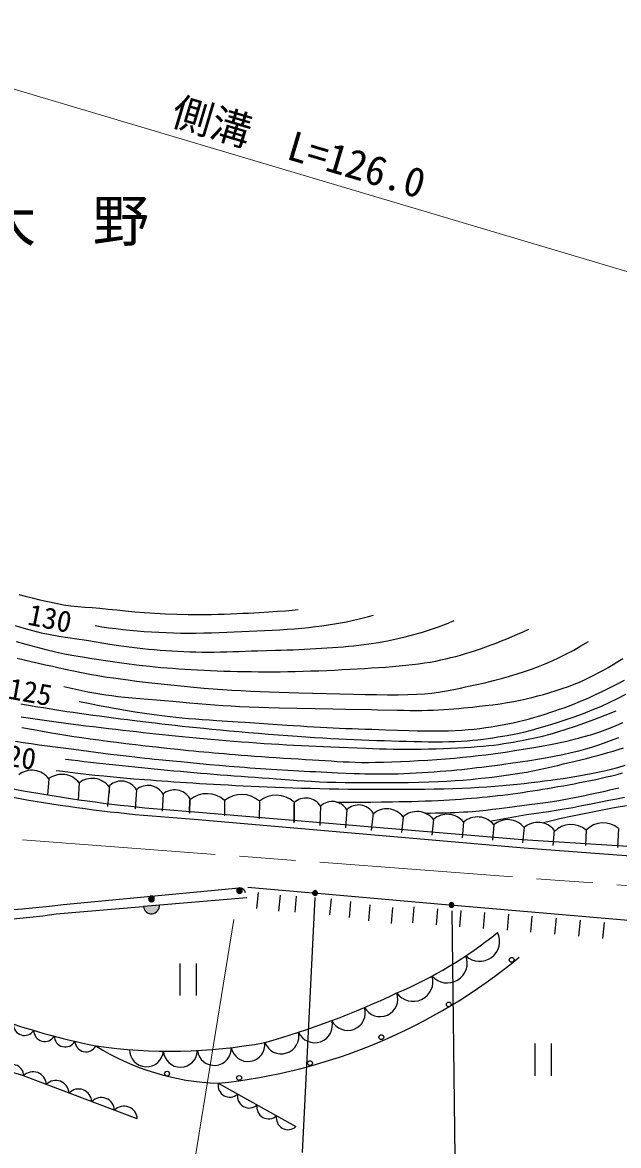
# Model space of a CAD drawing. Units: millimetres, scale not verified. Extents: x 40000 to 680000, y 20000 to 380000.
# Drawn here: x 451328 to 488319, y 243438 to 313156 of the extents above; entities that cross this region are included whole.
import ezdxf
from ezdxf.enums import TextEntityAlignment as Align

# ---------------------------------------------------------------- set-up
doc = ezdxf.new("R2010")
doc.units = ezdxf.units.MM
doc.header["$LTSCALE"] = 1000
doc.linetypes.add('CHAIN', pattern=[18.5, 12, -1.5, 3.5, -1.5])
for name, color, linetype, lineweight in [('M-BGD', 7, 'Continuous', 25), ('M-BMK', 2, 'CHAIN', 13), ('M-STR-HTXT', 7, 'Continuous', 13), ('M-STR-STRC', 7, 'Continuous', 25)]:
    doc.layers.add(name, color=color, linetype=linetype, lineweight=lineweight)
doc.layers.add('M-BMK-HTXT', color=7, linetype='Continuous')
doc.styles.add('ＭＳ ゴシック', font='')
doc.styles.get('ＭＳ ゴシック').set_extended_font_data('MS Gothic')

msp = doc.modelspace()

# ---------------------------------------------------------------- hatches: boundary and pattern name
at = {"layer": 'M-BGD'}
for points in [[(464972, 259261, 0.41422), (464797, 259436, 0.41422), (464622, 259261, 0.41422), (464797, 259086, 0.41422)], [(459509, 258747, 0.41422), (459334, 258922, 0.41422), (459159, 258747, 0.41421), (459334, 258572, 0.41421)], [(469636, 259110, 1), (469336, 259110, 0.41421), (469486, 258960, 0.41421)], [(458837, 258282, 0.41421), (459379, 257827, 0.41421), (459833, 258369)], [(478109, 258372, 1), (477809, 258372, 0.41421), (477959, 258222, 0.41421)]]:
    msp.add_hatch(color=256, dxfattribs=at).paths.add_polyline_path(points)

# ---------------------------------------------------------------- linework, layer by layer
for p, q in [((452968, 266199), (452878, 265197)), ((454840, 265947), (454786, 264874)), ((456624, 264482), (456749, 265792)), ((456711, 265696), (456706, 265338)), ((458401, 265520), (458312, 264344)), ((460055, 265248), (460000, 264205)), ((461710, 264977), (461689, 264066)), ((461689, 264098), (461716, 264904)), ((463875, 264856), (463856, 263906)), ((466033, 264809), (466023, 263715)), ((468190, 264762), (468190, 263524)), ((468190, 263462), (468190, 264715)), ((469825, 264498), (469786, 263307)), ((471459, 264281), (471382, 263151)), ((461975, 263708), (482465, 261914)), ((462008, 264157), (482333, 262443)), ((473092, 264064), (472978, 262996)), ((474958, 263851), (474844, 262878)), ((476832, 263683), (476725, 262714)), ((478706, 263516), (478606, 262549)), ((480580, 263348), (480488, 262385)), ((482453, 263181), (482369, 262220)), ((484327, 263014), (484250, 262055)), ((484315, 262866), (484319, 262920)), ((486319, 263019), (486267, 262066)), ((488319, 263117), (488260, 261935)), ((482333, 262443), (492567, 261778)), ((482465, 261914), (492447, 261158)), ((453855, 258406), (464780, 259436)), ((465319, 259472), (469336, 259123)), ((459843, 258370), (465250, 258840)), ((465863, 258143), (465966, 259137)), ((467322, 258982), (467221, 257987)), ((468322, 258914), (468224, 257919)), ((469635, 259097), (477809, 258385)), ((470485, 258748), (470390, 257753)), ((453421, 257811), (458828, 258281)), ((471684, 258592), (471593, 257597)), ((472884, 258374), (472795, 257378)), ((474301, 258218), (474216, 257222)), ((475615, 258253), (475533, 257257)), ((477075, 258135), (476995, 257138)), ((478108, 258359), (490392, 257291)), ((478535, 258021), (478459, 257024)), ((479996, 257911), (479922, 256914)), ((481438, 256809), (481516, 257801)), ((482949, 257685), (482866, 256688)), ((484441, 257558), (484355, 256562)), ((485933, 257427), (485843, 256431)), ((487424, 257291), (487331, 256295)), ((461102, 254742), (461102, 252742)), ((462102, 254742), (462102, 252742)), ((483130, 249768), (483130, 247768)), ((484130, 249768), (484130, 247768)), ((458451, 245094), (451393, 247761)), ((463479, 247305), (468299, 244614))]:
    msp.add_line(p, q, dxfattribs=at)
for points in [[(451095, 277650), (451491, 277550), (451932, 277438), (452410, 277320), (452906, 277203), (453403, 277097), (453882, 277009), (454334, 276945), (454770, 276900), (455205, 276865), (455656, 276832), (456138, 276791), (456648, 276739), (457176, 276684), (457726, 276628), (458301, 276575), (458904, 276531), (459542, 276491), (460212, 276455), (460905, 276424), (461612, 276403), (462325, 276395), (462689, 276398), (463068, 276404), (463455, 276415), (463847, 276428), (464239, 276443), (464626, 276460), (465002, 276478), (465364, 276496), (466026, 276531), (466615, 276565), (467158, 276601), (467646, 276640), (468072, 276679), (468428, 276718)], [(455830, 275714), (456255, 275646), (456685, 275584), (457118, 275527), (457555, 275476), (457996, 275430), (458440, 275390), (458887, 275354), (459337, 275324), (459789, 275298), (460243, 275277), (460702, 275262), (461166, 275254), (461635, 275252), (462107, 275254), (462581, 275262), (463055, 275273), (463530, 275287), (464002, 275303), (464472, 275321), (464938, 275340), (465404, 275359), (465875, 275380), (466348, 275402), (466821, 275427), (467291, 275455), (467755, 275486), (468211, 275520), (468657, 275559), (469090, 275603), (469507, 275652), (469912, 275705), (470308, 275762), (470695, 275823), (471072, 275889), (471440, 275958), (471797, 276031), (472143, 276109), (472478, 276191), (472800, 276278), (473110, 276369)], [(450867, 275713), (451404, 275555), (451949, 275405), (452496, 275272), (453040, 275160), (453587, 275064), (454141, 274978), (454708, 274894), (455293, 274804), (455894, 274706), (456508, 274603), (457137, 274501), (457785, 274407), (458454, 274326), (458797, 274290), (459148, 274256), (459505, 274224), (459866, 274194), (460232, 274167), (460601, 274142), (460973, 274120), (461346, 274102), (461720, 274087), (462093, 274076), (462468, 274070), (462848, 274069), (463230, 274073), (463615, 274079), (464001, 274089), (464387, 274100), (464772, 274113), (465534, 274138), (465909, 274149), (467022, 274180), (467390, 274191), (467756, 274203), (468119, 274216), (468480, 274230), (468836, 274246), (469189, 274264), (469537, 274284), (469882, 274306), (470224, 274328), (470564, 274351), (470900, 274376), (471232, 274402), (471560, 274431), (471884, 274462), (472202, 274496), (472516, 274534), (472823, 274575), (473418, 274669), (473991, 274773), (474545, 274890), (475087, 275018), (475620, 275158), (476144, 275309), (476655, 275472), (477155, 275647), (477645, 275833), (478126, 276031)], [(450942, 274726), (451534, 274556), (452153, 274389), (452774, 274231), (453373, 274090), (453945, 273970), (454506, 273865), (455063, 273770), (455626, 273680), (456780, 273502), (457357, 273415), (457946, 273333), (458561, 273256), (459216, 273186), (459561, 273153), (459915, 273122), (460278, 273091), (460649, 273062), (461027, 273035), (461411, 273009), (461801, 272986), (462197, 272964), (462597, 272944), (463001, 272926), (463409, 272910), (463824, 272895), (464245, 272882), (464671, 272871), (465102, 272862), (465538, 272855), (465979, 272851), (466424, 272849), (466873, 272849), (467326, 272853), (467788, 272860), (468261, 272870), (468744, 272882), (469231, 272897), (469721, 272914), (470211, 272934), (470696, 272955), (471175, 272979), (471643, 273004), (472098, 273030), (472545, 273057), (472989, 273084), (473428, 273112), (473862, 273142), (474289, 273174), (474708, 273209), (475118, 273248), (475517, 273291), (475904, 273340), (476278, 273394), (476635, 273453), (476973, 273515), (477297, 273580), (477609, 273650), (477913, 273725), (478213, 273804), (478512, 273888), (478814, 273977), (479122, 274072), (479439, 274174), (479762, 274281), (480085, 274393), (480408, 274510), (480733, 274633), (481059, 274761), (481389, 274894), (481721, 275033), (482058, 275178), (482399, 275328), (482745, 275484)], [(450997, 273689), (451426, 273587), (451867, 273485), (452313, 273383), (452756, 273284), (453189, 273189), (453605, 273099), (453998, 273016), (455001, 272807), (455302, 272746), (455602, 272688), (455910, 272632), (456235, 272576), (456587, 272520), (456975, 272463), (457408, 272403), (457888, 272340), (458407, 272274), (458958, 272208), (459535, 272140), (460131, 272074), (460739, 272009), (461354, 271947), (461968, 271889), (462575, 271836), (463168, 271789), (463751, 271748), (464330, 271712), (464910, 271680), (465490, 271651), (466073, 271626), (466661, 271603), (467255, 271583), (467857, 271564), (468470, 271546), (471864, 271455), (472586, 271440), (473295, 271430), (473982, 271424), (474635, 271426), (475241, 271437), (475791, 271457), (476283, 271488), (476731, 271530), (477140, 271580), (477517, 271637), (477867, 271700), (478196, 271767), (478511, 271836), (478818, 271905), (479122, 271974), (479430, 272039), (480021, 272168), (480560, 272300), (481063, 272437), (481544, 272579), (482019, 272725), (482480, 272871), (482918, 273018), (483344, 273171), (483768, 273338), (484202, 273526), (484645, 273734), (485088, 273957), (485535, 274197), (485988, 274454), (486448, 274732)], [(453897, 271931), (454273, 271843), (454644, 271761), (455015, 271684), (455386, 271611), (455762, 271543), (456132, 271480), (456496, 271424), (456867, 271371), (457255, 271321), (457675, 271273), (458132, 271227), (458619, 271185), (459125, 271144), (459639, 271104), (460149, 271061), (460657, 271016), (461685, 270920), (462205, 270875), (462728, 270832), (463245, 270794), (463758, 270757), (464277, 270724), (464817, 270693), (465390, 270666), (465993, 270644), (466620, 270626), (467272, 270611), (470580, 270545), (471388, 270530), (472979, 270503), (473378, 270494), (474583, 270465), (474980, 270458), (475369, 270452), (475749, 270450), (476118, 270452), (476473, 270458), (476816, 270469), (477150, 270484), (477476, 270503), (477793, 270525), (478102, 270549), (478403, 270575), (478696, 270603), (478981, 270631), (479259, 270659), (479530, 270687), (480044, 270744), (480521, 270804), (480971, 270868), (481400, 270936), (481817, 271009), (482215, 271086), (482587, 271167), (482946, 271252), (483302, 271345), (483668, 271446), (484050, 271557), (484440, 271677), (484828, 271804), (485205, 271935), (485561, 272070), (485890, 272206), (486200, 272346), (486498, 272491), (486792, 272641), (487089, 272798), (487388, 272958), (487684, 273123), (487979, 273294), (488276, 273476), (488576, 273671)], [(454846, 271009), (455416, 270892), (455986, 270778), (456558, 270669), (457138, 270564), (457731, 270463), (458321, 270367), (458905, 270275), (459506, 270187), (460147, 270104), (460850, 270027), (461233, 269990), (461636, 269956), (462056, 269923), (462489, 269892), (462931, 269861), (463380, 269831), (464721, 269744), (465155, 269715), (467729, 269537), (468154, 269509), (468577, 269483), (468997, 269458), (469413, 269434), (469821, 269412), (470221, 269391), (470614, 269371), (471005, 269352), (471394, 269335), (471786, 269318), (472184, 269303), (472589, 269288), (473006, 269275), (473887, 269249), (475336, 269204), (475833, 269190), (476329, 269181), (476816, 269175), (477291, 269176), (477746, 269184), (478178, 269200), (478586, 269224), (478978, 269255), (479356, 269291), (479722, 269333), (480077, 269380), (480425, 269432), (480767, 269488), (481106, 269549), (481443, 269615), (481780, 269684), (482118, 269759), (482454, 269840), (482786, 269928), (483115, 270021), (483438, 270117), (483756, 270217), (484066, 270318), (484369, 270419), (484663, 270520), (484946, 270619), (485477, 270816), (485967, 271014), (486432, 271217), (486887, 271427), (487348, 271649), (487805, 271873), (488248, 272098), (488691, 272335)], [(451224, 270863), (451580, 270801), (451931, 270740), (452280, 270681), (452630, 270622), (452982, 270564), (453340, 270506), (453705, 270449), (454079, 270392), (454465, 270334), (454864, 270277), (455273, 270219), (455691, 270161), (456116, 270104), (456546, 270047), (456981, 269990), (457417, 269935), (457854, 269880), (458290, 269826), (459149, 269721), (459566, 269671), (459979, 269622), (460392, 269574), (460808, 269526), (461232, 269479), (461669, 269432), (462121, 269385), (462593, 269337), (463090, 269289), (463618, 269240), (464178, 269189), (464763, 269137), (465365, 269084), (465976, 269032), (466590, 268981), (467199, 268933), (467796, 268887), (468373, 268844), (468923, 268806), (469450, 268772), (469963, 268740), (470464, 268712), (470955, 268685), (471437, 268662), (471912, 268640), (472381, 268621), (472847, 268603), (473310, 268587), (473773, 268572), (474703, 268544), (475167, 268531), (475628, 268520), (476082, 268511), (476529, 268505), (476965, 268502), (477388, 268505), (477796, 268512), (478187, 268525), (478560, 268545), (478918, 268569), (479261, 268599), (479592, 268633), (479912, 268671), (480223, 268713), (480525, 268757), (480821, 268803), (481112, 268851), (481400, 268900), (481943, 269001), (482442, 269109), (482921, 269227), (483403, 269359), (483911, 269508), (484451, 269674), (485009, 269856), (485575, 270051), (486137, 270258), (486687, 270475), (487220, 270702), (487742, 270940), (488261, 271189), (488781, 271448)], [(451246, 270042), (451674, 269981), (452106, 269920), (452975, 269800), (453415, 269740), (453868, 269680), (454330, 269620), (454798, 269561), (455269, 269502), (455740, 269444), (456208, 269388), (456670, 269333), (457124, 269279), (457565, 269228), (457993, 269178), (458408, 269131), (458814, 269085), (459215, 269041), (459612, 268998), (460010, 268956), (460411, 268914), (460819, 268873), (461237, 268832), (461667, 268791), (462110, 268750), (462564, 268708), (463025, 268667), (463492, 268626), (463964, 268585), (464438, 268546), (464912, 268508), (465385, 268472), (465855, 268437), (466320, 268405), (466783, 268375), (467246, 268346), (467710, 268319), (468173, 268294), (468636, 268271), (469096, 268248), (469553, 268227), (470008, 268207), (470459, 268188), (472636, 268097), (473060, 268081), (473484, 268068), (473907, 268056), (474332, 268048), (474759, 268043), (475189, 268043), (475628, 268045), (476078, 268051), (476534, 268060), (476993, 268071), (477449, 268085), (477899, 268102), (478339, 268122), (478765, 268145), (479172, 268170), (479556, 268199), (479917, 268230), (480261, 268265), (480588, 268302), (480901, 268343), (481203, 268387), (481496, 268432), (481780, 268480), (482060, 268530), (482337, 268582), (482613, 268635), (483133, 268742), (483610, 268852), (484074, 268972), (484553, 269111), (485077, 269275), (485642, 269463), (486230, 269672), (486845, 269901), (487493, 270153), (488180, 270429)], [(451293, 269384), (451880, 269279), (452460, 269178), (453014, 269083), (453533, 268996), (454029, 268915), (454518, 268838), (455013, 268763), (455530, 268688), (456066, 268614), (456612, 268541), (457170, 268470), (457746, 268399), (458344, 268328), (458972, 268255), (459627, 268182), (460296, 268109), (460969, 268038), (461634, 267971), (461957, 267939), (462271, 267908), (462581, 267879), (462890, 267850), (463201, 267821), (463518, 267793), (463843, 267765), (464181, 267737), (464535, 267709), (464909, 267680), (465306, 267650), (465726, 267618), (466163, 267587), (466613, 267555), (467072, 267523), (467534, 267492), (467994, 267462), (468448, 267434), (468891, 267407), (469317, 267383), (469723, 267360), (470110, 267336), (470485, 267311), (470853, 267288), (471221, 267267), (471593, 267249), (471976, 267235), (472375, 267226), (472797, 267223), (473247, 267227), (473732, 267238), (474249, 267255), (474789, 267277), (475348, 267304), (475915, 267336), (476486, 267371), (477051, 267409), (477604, 267450), (478137, 267494), (478644, 267539), (479131, 267588), (479611, 267641), (480083, 267698), (480545, 267759), (480997, 267822), (481437, 267887), (481864, 267952), (482277, 268018), (482675, 268083), (483057, 268147), (483421, 268210), (483765, 268272), (484092, 268333), (484405, 268395), (484707, 268457), (484998, 268521), (485282, 268587), (485561, 268656), (485838, 268727), (486114, 268803), (486654, 268961), (487168, 269128), (487660, 269305), (488134, 269493), (488594, 269692)], [(450897, 268540), (451369, 268466), (451861, 268391), (452359, 268319), (452854, 268252), (453365, 268185), (454523, 268038), (456799, 267742), (457196, 267692), (457582, 267644), (457951, 267600), (458297, 267559), (458620, 267523), (458927, 267491), (459221, 267461), (459505, 267433), (459781, 267407), (460879, 267306), (461167, 267279), (461751, 267220), (462337, 267159), (462929, 267099), (463532, 267041), (464151, 266987), (464467, 266963), (464787, 266939), (465112, 266916), (465439, 266893), (465769, 266872), (466102, 266851), (466437, 266830), (468473, 266707), (468820, 266687), (469167, 266666), (469516, 266647), (469863, 266629), (470210, 266612), (470556, 266596), (470899, 266582), (471908, 266543), (472241, 266531), (472574, 266520), (472909, 266512), (473245, 266506), (473584, 266503), (473928, 266504), (474278, 266509), (474636, 266519), (475004, 266532), (475378, 266549), (475757, 266569), (476136, 266592), (476514, 266616), (476887, 266643), (477252, 266671), (477607, 266699), (477948, 266728), (478278, 266757), (478602, 266790), (478920, 266824), (479230, 266860), (479534, 266897), (479831, 266935), (480122, 266972), (480953, 267081), (481458, 267146), (481921, 267206), (482365, 267268), (482811, 267335), (483282, 267414), (483793, 267506), (484329, 267607), (484867, 267716), (485384, 267828), (485858, 267941), (486281, 268055), (486668, 268173), (487031, 268294), (487379, 268415), (487722, 268537), (488045, 268654), (488342, 268767)], [(453992, 267423), (454377, 267377), (454764, 267332), (455152, 267287), (455542, 267243), (455932, 267199), (456324, 267155), (456718, 267112), (457113, 267070), (457509, 267028), (457907, 266986), (458305, 266945), (458706, 266904), (459107, 266864), (459509, 266824), (459914, 266784), (460319, 266746), (460727, 266707), (461136, 266670), (461548, 266633), (461961, 266596), (462377, 266561), (462792, 266526), (463210, 266492), (463628, 266459), (464049, 266426), (464473, 266393), (464900, 266362), (465330, 266330), (465765, 266299), (466204, 266269), (466640, 266237), (467071, 266204), (467929, 266137), (468366, 266105), (468813, 266075), (469274, 266047), (469755, 266022), (470258, 266003), (470789, 265988), (471359, 265978), (471970, 265970), (472613, 265965), (473277, 265964), (473951, 265966), (474625, 265971), (475290, 265981), (475934, 265994), (476548, 266012), (477121, 266035), (477657, 266062), (478171, 266094), (478664, 266129), (479139, 266169), (479599, 266213), (480046, 266261), (480485, 266312), (480916, 266367), (481343, 266426), (481768, 266487), (482189, 266553), (482601, 266625), (483004, 266701), (483399, 266780), (483786, 266863), (484167, 266949), (484542, 267035), (484911, 267123), (485636, 267298), (485990, 267385), (486336, 267472), (486674, 267561), (487006, 267650), (487333, 267741), (487657, 267833), (487979, 267926), (488299, 268022), (488620, 268119)], [(453416, 266728), (453841, 266669), (454294, 266611), (454774, 266553), (455282, 266495), (455818, 266437), (456382, 266380), (456973, 266323), (457591, 266267), (458239, 266211), (458917, 266157), (459265, 266130), (459619, 266103), (459980, 266076), (460347, 266050), (460722, 266024), (461106, 265998), (461499, 265972), (461902, 265947), (462317, 265921), (462743, 265897), (463628, 265846), (464087, 265821), (464555, 265795), (465033, 265770), (465521, 265746), (466017, 265723), (466523, 265701), (467038, 265681), (467562, 265663), (468098, 265646), (468650, 265630), (469213, 265614), (469787, 265600), (470368, 265588), (470955, 265577), (471544, 265567), (472133, 265560), (472720, 265556), (473301, 265553), (473887, 265553), (474482, 265554), (475084, 265556), (475688, 265561), (476290, 265567), (476887, 265576), (477473, 265589), (478046, 265604), (478601, 265624), (479134, 265647), (479648, 265675), (480148, 265708), (480635, 265744), (481109, 265784), (481572, 265826), (482022, 265872), (482462, 265919), (482891, 265968), (483310, 266018), (483720, 266068), (484120, 266120), (484510, 266174), (484889, 266231), (485258, 266289), (485616, 266349), (485964, 266410), (486300, 266471), (486624, 266534), (486938, 266597), (487239, 266661), (487790, 266787), (488278, 266915), (488730, 267047)], [(470846, 264753), (471280, 264748), (471779, 264746), (472335, 264748), (472940, 264754), (473585, 264765), (474298, 264778), (474684, 264786), (475084, 264795), (475491, 264805), (475902, 264816), (476311, 264829), (476712, 264844), (477101, 264860), (477474, 264879), (477831, 264900), (478182, 264922), (478526, 264946), (478864, 264971), (479198, 264999), (479527, 265028), (479853, 265058), (480177, 265090), (480500, 265124), (480822, 265160), (481140, 265197), (481452, 265236), (481760, 265276), (482064, 265318), (482367, 265361), (482670, 265407), (482974, 265454), (483281, 265503), (483592, 265554), (483910, 265607), (484233, 265662), (484562, 265719), (484895, 265777), (485231, 265838), (485568, 265900), (485906, 265964), (486243, 266030), (486577, 266099), (486909, 266169), (487237, 266241), (487566, 266317), (487900, 266397), (488237, 266480), (488574, 266565)], [(476302, 264076), (476642, 264080), (476969, 264086), (477284, 264092), (477587, 264100), (477880, 264110), (478163, 264121), (478439, 264133), (478707, 264147), (478970, 264163), (479228, 264179), (479695, 264217), (480105, 264260), (480500, 264309), (480921, 264365), (481411, 264429), (482621, 264580), (483286, 264667), (483959, 264762), (484613, 264866), (484934, 264922), (485258, 264981), (485584, 265043), (485910, 265108), (486235, 265174), (486556, 265242), (486872, 265310), (487182, 265377), (487483, 265444), (487774, 265510), (488328, 265641)], [(480339, 263580), (480792, 263667), (481243, 263749), (481696, 263829), (482150, 263906), (482609, 263982), (483066, 264053), (483521, 264118), (483981, 264183), (484455, 264254), (484952, 264335), (485483, 264431), (486043, 264537), (486613, 264649), (487711, 264869), (488211, 264970), (488689, 265070)], [(483586, 263471), (484174, 263614), (484767, 263752), (485367, 263885), (485976, 264015), (486596, 264142), (486909, 264204), (487222, 264264), (487535, 264322), (487850, 264379), (488169, 264436), (488821, 264551)]]:
    msp.add_lwpolyline(points, dxfattribs=at)
for points in [[(464972, 259261, 0.41422), (464797, 259436, 0.41422), (464622, 259261, 0.41422), (464797, 259086, 0.41422)], [(459509, 258747, 0.41422), (459334, 258922, 0.41422), (459159, 258747, 0.41421), (459334, 258572, 0.41421)], [(469636, 259110, 1), (469336, 259110, 0.41421), (469486, 258960, 0.41421)], [(458837, 258282, 0.41421), (459379, 257827, 0.41421), (459833, 258369)], [(478109, 258372, 1), (477809, 258372, 0.41421), (477959, 258222, 0.41421)]]:
    msp.add_lwpolyline(points, format="xyb", close=True, dxfattribs=at)
for centre in [(481689, 254969), (477784, 252198), (473597, 250163), (469175, 248549), (460302, 247901), (464777, 247636)]:
    msp.add_circle(centre, 150, dxfattribs=at)
for centre, radius, start, end in [((468122, 357589), 93633, 256.15027, 266.25627), ((451909, 265415), 1318, 36.48206, 128.18511), ((453782, 265164), 1317, 36.51422, 128.18984), ((467539, 357626), 94083, 256.42881, 266.60989), ((455654, 264912), 1317, 36.58209, 128.14889), ((457465, 264987), 1077, 29.66021, 131.64837), ((459118, 264712), 1080, 29.76436, 131.56602), ((460772, 264437), 1083, 29.91361, 131.44987), ((462768, 263623), 1657, 48.08815, 129.39768), ((464927, 263577), 1656, 48.07124, 129.41792), ((467084, 263531), 1655, 48.06175, 129.42913), ((468921, 263958), 1053, 30.86532, 133.98035), ((470556, 263744), 1050, 30.75484, 134.11564), ((472190, 263530), 1048, 30.67542, 134.22743), ((473941, 263032), 1306, 38.83008, 130.95226), ((475814, 262864), 1306, 38.82527, 130.95832), ((477688, 262697), 1306, 38.82195, 130.96292), ((479562, 262530), 1306, 38.82015, 130.96602), ((481436, 262362), 1306, 38.81989, 130.9676), ((483310, 262195), 1306, 38.8212, 130.96764), ((485371, 261911), 1458, 49.43206, 136.18151), ((487371, 262011), 1457, 49.40056, 136.21879), ((464813, 259087), 350, 5.38243, 95.38243), ((445594, 322555), 64678, 265.29644, 277.33814), ((445180, 317920), 60671, 265.30561, 277.80624), ((464560, 276624), 25737, 292.85644, 309.15508), ((479705, 256110), 1237, 226.14011, 26.73717), ((477695, 254768), 1237, 220.70723, 21.30429), ((459899, 282065), 34944, 275.8807, 309.55428), ((475567, 253623), 1237, 215.27435, 15.87142), ((451922, 300653), 52838, 285.86728, 295.36436), ((473522, 252539), 1098, 208.71011, 19.64434), ((471511, 251685), 1098, 206.33584, 17.27007), ((464894, 293926), 45210, 250.11233, 258.49378), ((469465, 250916), 1098, 203.96157, 14.8958), ((451450, 250956), 686, 177.91321, 327.34032), ((452713, 250581), 686, 179.5895, 329.01661), ((467390, 250232), 1098, 201.5873, 12.52153), ((453986, 250243), 686, 181.2658, 330.6929), ((455268, 249942), 686, 182.94209, 332.36919), ((463979, 262565), 15268, 237.94442, 268.1237), ((460498, 281937), 32641, 261.85944, 280.36158), ((465321, 249709), 1054, 190.5508, 6.47192), ((459025, 249383), 1054, 179.44952, 355.37063), ((461129, 249356), 1054, 183.14995, 359.07106), ((463231, 249465), 1054, 186.85038, 2.77149), ((446748, 233912), 14608, 71.45758, 92.08898), ((450717, 247786), 677, 357.89988, 150.17312), ((451986, 247196), 819, 2.22956, 136.36722), ((453398, 246663), 819, 2.22956, 136.36722), ((454809, 246129), 819, 2.22956, 136.36722), ((464192, 247166), 726, 168.96328, 312.69163), ((456221, 245596), 819, 2.22956, 136.36722), ((465397, 246493), 726, 168.96328, 312.69163), ((457632, 245063), 819, 2.22956, 136.36722), ((466602, 245821), 726, 168.96328, 312.69163), ((467806, 245148), 726, 168.96328, 312.69163)]:
    msp.add_arc(centre, radius, start, end, dxfattribs=at)
at = {"layer": 'M-BMK'}
msp.add_line((451328, 262412), (496072, 259032), dxfattribs=at)
at = {"layer": 'M-STR-HTXT'}
msp.add_line((464439, 257466), (460562, 233464), dxfattribs=at)
msp.add_lwpolyline([(389405, 333624), (422493, 317463), (515817, 289676)], dxfattribs=at)
at = {"layer": 'M-STR-STRC'}
for p, q in [((469466, 258829), (468685, 242995)), ((478190, 242692), (477987, 258000))]:
    msp.add_line(p, q, dxfattribs=at)

# ---------------------------------------------------------------- texts
at = {"layer": 'M-BGD', "style": 'ＭＳ ゴシック'}
for s, rotation, p in [('130', 348.69, (453035, 276165)), ('125', 349.695, (451815, 271601)), ('120', 351.431, (450832, 267608))]:
    msp.add_text(s, height=1320, rotation=rotation, dxfattribs=at).set_placement(p, align=Align.MIDDLE_CENTER)
at = {"layer": 'M-BMK-HTXT', "style": 'ＭＳ ゴシック'}
msp.add_text('大\u3000野', height=2566, dxfattribs=at).set_placement((453937, 298795), align=Align.BOTTOM_CENTER)
at = {"layer": 'M-STR-HTXT', "style": 'ＭＳ ゴシック'}
msp.add_text('側溝\u3000L=126.0', height=1833, rotation=343.419, dxfattribs=at).set_placement((468063, 303999), align=Align.BOTTOM_CENTER)

doc.saveas('drawing.dxf')
